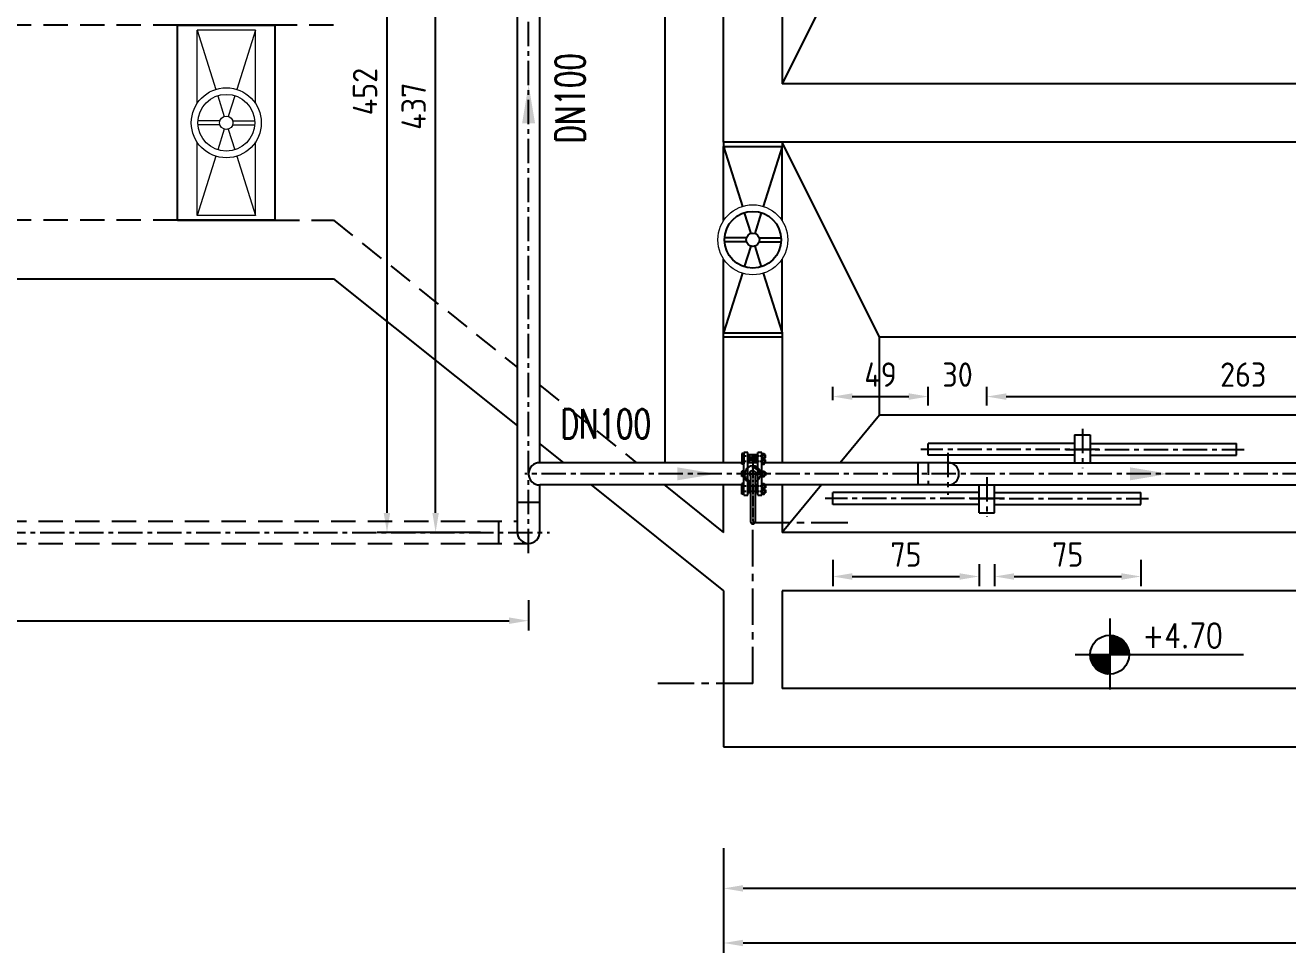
# Model space of a CAD drawing. Header units: inches. Extents: x 113285 to 117969, y -9404 to -6149.
# Drawn here: x 115070 to 115717, y -7462 to -6986 of the extents above; entities that cross this region are included whole.
import ezdxf
from ezdxf.enums import TextEntityAlignment as Align

# ---------------------------------------------------------------- set-up
doc = ezdxf.new("R2010")
doc.units = ezdxf.units.IN
doc.header["$MEASUREMENT"] = 0
doc.linetypes.add('CENTER', pattern=[2, 1.25, -0.25, 0.25, -0.25])
doc.linetypes.add('HIDDEN', pattern=[0.375, 0.25, -0.125])
for name, color, linetype in [('1', 1, 'Continuous'), ('2', 2, 'Continuous'), ('3', 3, 'Continuous'), ('4', 4, 'Continuous'), ('KOT', 2, 'Continuous'), ('OLCU', 2, 'Continuous'), ('YAZI', 7, 'Continuous'), ('YAZI02', 2, 'Continuous')]:
    doc.layers.add(name, color=color, linetype=linetype)
doc.styles.add('A5', font='romanstw.shx', dxfattribs={"width": 0.5})
doc.styles.add('PASSDIN', font='isocp.shx')
doc.styles.add('TROMANS', font='romanstw.shx')
doc.dimstyles.get("Standard").update_dxf_attribs({"dimscale": 5, "dimtxt": 2.5, "dimasz": 2, "dimexe": 1, "dimexo": 1, "dimgap": 1, "dimtad": 1, "dimdec": 8, "dimzin": 12, "dimdsep": 46, "dimtxsty": 'PASSDIN', "dimcen": 2, "dimadec": 1, "dimazin": 3, "dimtfac": 1, "dimtdec": 8, "dimtix": 1, "dimtofl": 0, "dimtmove": 0, "dimatfit": 3, "dimfxl": 0, "dimtolj": 1, "dimtzin": 0, "dimarcsym": 0})

# ---------------------------------------------------------------- blocks, each defined once
blk = doc.blocks.new('*D81')
at = {"layer": 'Defpoints', "color": 0}
for p in [(115427.7, -7403.41), (116332.7, -7403.41), (115427.7, -7428.97)]:
    blk.add_point(p, dxfattribs=at)
at = {"layer": 'OLCU', "color": 0, "lineweight": -2}
for p, q in [((115427.7, -7408.41), (115427.7, -7433.97)), ((116332.7, -7408.41), (116332.7, -7433.97)), ((116322.7, -7428.97), (115437.7, -7428.97))]:
    blk.add_line(p, q, dxfattribs=at)
at = {"layer": 'OLCU', "color": 0}
for points in [[(115437.7, -7427.31), (115437.7, -7430.64), (115427.7, -7428.97)], [(116322.7, -7427.31), (116322.7, -7430.64), (116332.7, -7428.97)]]:
    blk.add_solid(points, dxfattribs=at)
at = {"layer": 'OLCU', "color": 0, "insert": (115880.2, -7417.72), "char_height": 12.5, "attachment_point": 5, "style": 'PASSDIN'}
blk.add_mtext('\\A1;905', dxfattribs=at)
blk = doc.blocks.new('*D78')
at = {"layer": 'Defpoints', "color": 0}
for p in [(115427.7, -7403.41), (116487.7, -7403.41), (116487.7, -7456.97)]:
    blk.add_point(p, dxfattribs=at)
at = {"layer": 'OLCU', "color": 0, "lineweight": -2}
for p, q in [((115427.7, -7408.41), (115427.7, -7461.97)), ((116487.7, -7408.41), (116487.7, -7461.97)), ((115437.7, -7456.97), (116477.7, -7456.97))]:
    blk.add_line(p, q, dxfattribs=at)
at = {"layer": 'OLCU', "color": 0}
for points in [[(115437.7, -7455.3), (115437.7, -7458.63), (115427.7, -7456.97)], [(116477.7, -7455.3), (116477.7, -7458.63), (116487.7, -7456.97)]]:
    blk.add_solid(points, dxfattribs=at)
at = {"layer": 'OLCU', "color": 0, "insert": (115957.7, -7445.72), "char_height": 12.5, "attachment_point": 5, "style": 'PASSDIN'}
blk.add_mtext('\\A1;1060', dxfattribs=at)
blk = doc.blocks.new('*D112')
at = {"layer": 'Defpoints', "color": 0}
for p in [(115532.7, -7176.79), (115483.7, -7183.56), (115532.7, -7186.41)]:
    blk.add_point(p, dxfattribs=at)
at = {"layer": 'OLCU', "color": 0, "lineweight": -2}
for p, q in [((115483.7, -7178.56), (115483.7, -7171.79)), ((115532.7, -7181.41), (115532.7, -7171.79)), ((115493.7, -7176.79), (115522.7, -7176.79))]:
    blk.add_line(p, q, dxfattribs=at)
at = {"layer": 'OLCU', "color": 0}
for points in [[(115493.7, -7175.13), (115493.7, -7178.46), (115483.7, -7176.79)], [(115522.7, -7175.13), (115522.7, -7178.46), (115532.7, -7176.79)]]:
    blk.add_solid(points, dxfattribs=at)
at = {"layer": 'OLCU', "color": 0, "insert": (115508.2, -7165.54), "char_height": 12.5, "attachment_point": 5, "style": 'PASSDIN'}
blk.add_mtext('\\A1;49', dxfattribs=at)
blk = doc.blocks.new('*D113')
at = {"layer": 'Defpoints', "color": 0}
for p in [(115483.7, -7255.55), (115558.7, -7257.73), (115558.7, -7269.05)]:
    blk.add_point(p, dxfattribs=at)
at = {"layer": 'OLCU', "color": 0, "lineweight": -2}
for p, q in [((115483.7, -7260.55), (115483.7, -7274.05)), ((115558.7, -7262.73), (115558.7, -7274.05)), ((115493.7, -7269.05), (115548.7, -7269.05))]:
    blk.add_line(p, q, dxfattribs=at)
at = {"layer": 'OLCU', "color": 0}
for points in [[(115493.7, -7267.38), (115493.7, -7270.72), (115483.7, -7269.05)], [(115548.7, -7267.38), (115548.7, -7270.72), (115558.7, -7269.05)]]:
    blk.add_solid(points, dxfattribs=at)
at = {"layer": 'OLCU', "color": 0, "insert": (115521.2, -7257.8), "char_height": 12.5, "attachment_point": 5, "style": 'PASSDIN'}
blk.add_mtext('\\A1;75', dxfattribs=at)
blk = doc.blocks.new('*D114')
at = {"layer": 'Defpoints', "color": 0}
for p in [(115641.7, -7255.55), (115566.7, -7257.73), (115641.7, -7269.05)]:
    blk.add_point(p, dxfattribs=at)
at = {"layer": 'OLCU', "color": 0, "lineweight": -2}
for p, q in [((115566.7, -7262.73), (115566.7, -7274.05)), ((115641.7, -7260.55), (115641.7, -7274.05)), ((115576.7, -7269.05), (115631.7, -7269.05))]:
    blk.add_line(p, q, dxfattribs=at)
at = {"layer": 'OLCU', "color": 0}
for points in [[(115576.7, -7267.38), (115576.7, -7270.72), (115566.7, -7269.05)], [(115631.7, -7267.38), (115631.7, -7270.72), (115641.7, -7269.05)]]:
    blk.add_solid(points, dxfattribs=at)
at = {"layer": 'OLCU', "color": 0, "insert": (115604.2, -7257.8), "char_height": 12.5, "attachment_point": 5, "style": 'PASSDIN'}
blk.add_mtext('\\A1;75', dxfattribs=at)
blk = doc.blocks.new('*D121')
at = {"layer": 'Defpoints', "color": 0}
for p in [(115825.7, -7176.79), (115562.7, -7186.41), (115825.7, -7186.41)]:
    blk.add_point(p, dxfattribs=at)
at = {"layer": 'OLCU', "color": 0, "lineweight": -2}
for p, q in [((115562.7, -7181.41), (115562.7, -7171.79)), ((115825.7, -7181.41), (115825.7, -7171.79)), ((115572.7, -7176.79), (115815.7, -7176.79))]:
    blk.add_line(p, q, dxfattribs=at)
at = {"layer": 'OLCU', "color": 0}
for points in [[(115572.7, -7175.13), (115572.7, -7178.46), (115562.7, -7176.79)], [(115815.7, -7175.13), (115815.7, -7178.46), (115825.7, -7176.79)]]:
    blk.add_solid(points, dxfattribs=at)
at = {"layer": 'OLCU', "color": 0, "insert": (115694.2, -7165.54), "char_height": 12.5, "attachment_point": 5, "style": 'PASSDIN'}
blk.add_mtext('\\A1;263', dxfattribs=at)
blk = doc.blocks.new('*D126')
at = {"layer": 'Defpoints', "color": 0}
for p in [(115532.7, -7176.79), (115532.7, -7186.41), (115562.7, -7186.41)]:
    blk.add_point(p, dxfattribs=at)
at = {"layer": 'OLCU', "color": 0, "lineweight": -2}
for p, q in [((115532.7, -7181.41), (115532.7, -7171.79)), ((115562.7, -7181.41), (115562.7, -7171.79))]:
    blk.add_line(p, q, dxfattribs=at)
at = {"layer": 'OLCU', "color": 0, "insert": (115547.7, -7165.54), "char_height": 12.5, "attachment_point": 5, "style": 'PASSDIN'}
blk.add_mtext('\\A1;30', dxfattribs=at)
blk = doc.blocks.new('*D129')
at = {"layer": 'Defpoints', "color": 0}
for p in [(114477.7, -7266.3), (115327.7, -7276.24), (115327.7, -7291.71)]:
    blk.add_point(p, dxfattribs=at)
at = {"layer": 'OLCU', "color": 0, "lineweight": -2}
for p, q in [((114477.7, -7271.3), (114477.7, -7296.71)), ((115327.7, -7281.24), (115327.7, -7296.71)), ((114487.7, -7291.71), (115317.7, -7291.71))]:
    blk.add_line(p, q, dxfattribs=at)
at = {"layer": 'OLCU', "color": 0}
for points in [[(114487.7, -7290.04), (114487.7, -7293.38), (114477.7, -7291.71)], [(115317.7, -7290.04), (115317.7, -7293.38), (115327.7, -7291.71)]]:
    blk.add_solid(points, dxfattribs=at)
at = {"layer": 'OLCU', "color": 0, "insert": (114902.7, -7280.46), "char_height": 12.5, "attachment_point": 5, "style": 'PASSDIN'}
blk.add_mtext('\\A1;850', dxfattribs=at)
blk = doc.blocks.new('*D131')
at = {"layer": 'Defpoints', "color": 0}
for p in [(115280.04, -6809.41), (115321.98, -6809.41), (115308.07, -7246.41)]:
    blk.add_point(p, dxfattribs=at)
at = {"layer": 'OLCU', "color": 0, "lineweight": -2}
for p, q in [((115316.98, -6809.41), (115275.04, -6809.41)), ((115280.04, -7236.41), (115280.04, -6819.41)), ((115303.07, -7246.41), (115275.04, -7246.41))]:
    blk.add_line(p, q, dxfattribs=at)
at = {"layer": 'OLCU', "color": 0}
for points in [[(115278.37, -6819.41), (115281.71, -6819.41), (115280.04, -6809.41)], [(115278.37, -7236.41), (115281.71, -7236.41), (115280.04, -7246.41)]]:
    blk.add_solid(points, dxfattribs=at)
at = {"layer": 'OLCU', "color": 0, "insert": (115268.79, -7027.91), "char_height": 12.5, "attachment_point": 5, "rotation": 90, "style": 'PASSDIN'}
blk.add_mtext('\\A1;437', dxfattribs=at)
blk = doc.blocks.new('*D132')
at = {"layer": 'Defpoints', "color": 0}
for p in [(115321.98, -6794.41), (115255.09, -7246.41), (115291.75, -7246.41)]:
    blk.add_point(p, dxfattribs=at)
at = {"layer": 'OLCU', "color": 0, "lineweight": -2}
for p, q in [((115316.98, -6794.41), (115250.09, -6794.41)), ((115255.09, -6804.41), (115255.09, -7236.41)), ((115286.75, -7246.41), (115250.09, -7246.41))]:
    blk.add_line(p, q, dxfattribs=at)
at = {"layer": 'OLCU', "color": 0}
for points in [[(115253.42, -6804.41), (115256.75, -6804.41), (115255.09, -6794.41)], [(115253.42, -7236.41), (115256.75, -7236.41), (115255.09, -7246.41)]]:
    blk.add_solid(points, dxfattribs=at)
at = {"layer": 'OLCU', "color": 0, "insert": (115243.83, -7020.41), "char_height": 12.5, "attachment_point": 5, "rotation": 90, "style": 'PASSDIN'}
blk.add_mtext('\\A1;452', dxfattribs=at)
blk = doc.blocks.new('KOT')
at = {"layer": '2', "linetype": 'Continuous'}
h = blk.add_hatch(dxfattribs=at)
h.set_pattern_fill('ANSI37', color=256, style=0)
h.set_pattern_definition([(45, (-80.45809, -549.2205), (-0.088388348, 0.088388348), []), (135, (-80.45809, -549.2205), (-0.088388348, -0.088388348), [])])
h.paths.add_polyline_path([(1.96, 0, 0.414214), (-0.04, 2), (-0.04, 0)])
h.paths.add_polyline_path([(-0.04, 0), (-2.04, 0, 0.414214), (-0.04, -2)])
for p, q in [((-0.04, 3.71), (-0.04, -3.57)), ((-3.58, 0), (13.68, 0))]:
    blk.add_line(p, q, dxfattribs=at)
at = {"layer": '3', "linetype": 'Continuous'}
blk.add_circle((-0.04, 0), 2, dxfattribs=at)
at = {"layer": 'YAZI02', "linetype": 'Continuous', "style": 'TROMANS', "width": 0.8}
blk.add_attdef('+0.75', (3.32, 0.71), '', height=2.5, dxfattribs=at)

msp = doc.modelspace()

# ---------------------------------------------------------------- linework, layer by layer
at = {"layer": '1', "color": 0, "linetype": 'CENTER', "ltscale": 10}
for p, q in [((115327.69903403, -7257.12174207), (115327.69903403, -6769.91174207)), ((115611.69903403, -7193.29764579), (115611.69903403, -7213.42462782)), ((115620.20782794, -7203.90674207), (115528.81604511, -7203.90674207)), ((115542.69903403, -7205.69174207), (115542.69903403, -7227.12174207)), ((115603.19024013, -7203.90674207), (115694.58202296, -7203.90674207)), ((115603.92080852, -7203.90674207), (115620.33373374, -7203.90674207)), ((116386.85865893, -7216.40674207), (115325.69903403, -7216.40674207)), ((115562.69903403, -7218.14797623), (115562.69903403, -7238.27495825)), ((115571.20782794, -7229.05641164), (115479.81604511, -7229.05641164)), ((115554.19024013, -7229.05641164), (115645.58202296, -7229.05641164)), ((115555.31271122, -7228.90674207), (115571.72563644, -7228.90674207)), ((114397.25415197, -7246.40674207), (115338.41403403, -7246.40674207))]:
    msp.add_line(p, q, dxfattribs=at)
at = {"layer": '1', "color": 0, "linetype": 'Continuous', "lineweight": 9}
for p, q in [((115157.69903403, -7026.54847004), (115157.69903403, -6988.90674207)), ((115157.69903403, -6988.90674207), (115167.29386835, -7019.29038407)), ((115187.69903403, -6988.90674207), (115157.69903403, -6988.90674207)), ((115187.69903403, -6988.90674207), (115178.10419972, -7019.29038407)), ((115187.69903403, -7026.54847004), (115187.69903403, -6988.90674207)), ((115168.31877483, -7022.53592128), (115171.6715888, -7033.15316551)), ((115177.07929323, -7022.53592128), (115173.72647926, -7033.15316551)), ((115169.43535018, -7035.41186929), (115158.25416063, -7035.41186929)), ((115169.43849368, -7037.41186929), (115158.25416063, -7037.41186929)), ((115175.95957439, -7037.41186929), (115187.14390744, -7037.41186929)), ((115175.96271789, -7035.41186929), (115187.14390744, -7035.41186929)), ((115171.6715888, -7039.66031864), (115168.31877483, -7050.27756287)), ((115173.72647926, -7039.66031864), (115177.07929323, -7050.27756287)), ((115157.69903403, -7083.90674207), (115157.69903403, -7046.26501411)), ((115187.69903403, -7083.90674207), (115187.69903403, -7046.26501411)), ((115167.29386835, -7053.52310008), (115157.69903403, -7083.90674207)), ((115178.10419972, -7053.52310008), (115187.69903403, -7083.90674207)), ((115187.69903403, -7083.90674207), (115157.69903403, -7083.90674207))]:
    msp.add_line(p, q, dxfattribs=at)
at = {"layer": '1', "color": 0, "linetype": 'Continuous', "ltscale": 0.5}
for p, q in [((115427.69903403, -7086.54847004), (115427.69903403, -7048.63834196)), ((115427.69903403, -7048.63834196), (115437.32150587, -7079.28168095)), ((115427.69903403, -7048.63834196), (115457.69903403, -7048.63834196)), ((115457.69903403, -7048.63834196), (115448.07656219, -7079.28168095)), ((115457.69903403, -7086.54847004), (115457.69903403, -7048.63834196)), ((115438.34117184, -7082.52886841), (115441.6768423, -7093.15151117)), ((115447.05689623, -7082.52886841), (115443.72122576, -7093.15151117)), ((115439.43535018, -7095.41186929), (115428.25416063, -7095.41186929)), ((115445.96271789, -7095.41186929), (115457.14390744, -7095.41186929)), ((115439.43849368, -7097.41186929), (115428.25416063, -7097.41186929)), ((115441.6768423, -7099.66197298), (115438.34117184, -7110.28461574)), ((115443.72122576, -7099.66197298), (115447.05689623, -7110.28461574)), ((115445.95957439, -7097.41186929), (115457.14390744, -7097.41186929)), ((115427.69903403, -7144.17514219), (115427.69903403, -7106.26501411)), ((115457.69903403, -7144.17514219), (115457.69903403, -7106.26501411)), ((115437.32150587, -7113.53180319), (115427.69903403, -7144.17514219)), ((115448.07656219, -7113.53180319), (115457.69903403, -7144.17514219)), ((115427.69903403, -7144.17514219), (115457.69903403, -7144.17514219))]:
    msp.add_line(p, q, dxfattribs=at)
at = {"layer": '1', "color": 0, "linetype": 'CENTER'}
for p, q in [((115449.36186803, -7207.40674207), (115436.68986803, -7207.40674207)), ((115449.36186803, -7210.04278104), (115436.68986803, -7210.04278104)), ((115442.69903403, -7207.62478166), (115442.69903403, -7242.59124607)), ((115449.36186803, -7216.40674207), (115436.68986803, -7216.40674207)), ((115449.36186803, -7222.77070311), (115436.68986803, -7222.77070311)), ((115449.36186803, -7225.40674207), (115436.68986803, -7225.40674207))]:
    msp.add_line(p, q, dxfattribs=at)
at = {"layer": '1', "color": 0}
for p, q in [((115445.33903403, -7206.73674207), (115440.05903403, -7206.73674207)), ((115445.33903403, -7208.07674207), (115440.05903403, -7208.07674207)), ((115445.33903403, -7209.37278104), (115440.05903403, -7209.37278104)), ((115445.33903403, -7210.71278104), (115440.05903403, -7210.71278104)), ((115444.01903403, -7208.39874207), (115441.37903403, -7208.39874207)), ((115449.26870614, -7206.73674207), (115448.63903403, -7206.73674207)), ((115449.26870614, -7208.07674207), (115448.63903403, -7208.07674207)), ((115449.26870614, -7209.37278104), (115448.63903403, -7209.37278104)), ((115449.26870614, -7210.71278104), (115448.63903403, -7210.71278104)), ((115449.26870614, -7215.73674207), (115448.63903403, -7215.73674207)), ((115449.26870614, -7217.07674207), (115448.63903403, -7217.07674207)), ((115441.55503403, -7222.10070311), (115440.05903403, -7222.10070311)), ((115441.55503403, -7223.44070311), (115440.05903403, -7223.44070311)), ((115441.55503403, -7224.73674207), (115440.05903403, -7224.73674207)), ((115441.55503403, -7224.41474207), (115441.37903403, -7224.41474207)), ((115445.33903403, -7222.10070311), (115443.84303403, -7222.10070311)), ((115445.33903403, -7223.44070311), (115443.84303403, -7223.44070311)), ((115444.01903403, -7224.41474207), (115443.84303403, -7224.41474207)), ((115445.33903403, -7224.73674207), (115443.84303403, -7224.73674207)), ((115449.26870614, -7222.10070311), (115448.63903403, -7222.10070311)), ((115449.26870614, -7223.44070311), (115448.63903403, -7223.44070311)), ((115449.26870614, -7224.73674207), (115448.63903403, -7224.73674207)), ((115441.55503403, -7226.07674207), (115440.05903403, -7226.07674207)), ((115445.33903403, -7226.07674207), (115443.84303403, -7226.07674207)), ((115449.26870614, -7226.07674207), (115448.63903403, -7226.07674207))]:
    msp.add_line(p, q, dxfattribs=at)
at = {"layer": '1', "color": 0, "linetype": 'HIDDEN', "ltscale": 25}
msp.add_line((115532.69903403, -7210.69174207), (115532.69903403, -7222.12174207), dxfattribs=at)
at = {"layer": '1', "color": 0, "linetype": 'Continuous', "lineweight": 9}
for centre, radius in [((115172.69903403, -7036.40674207), 17.94952722), ((115172.69903403, -7036.40674207), 14.54600771), ((115172.69903403, -7036.40674207), 3.4119502), ((115442.69903403, -7096.40674207), 17.94952722)]:
    msp.add_circle(centre, radius, dxfattribs=at)
at = {"layer": '1', "color": 0, "linetype": 'Continuous', "ltscale": 0.5}
for radius in [14.54600771, 3.4119502]:
    msp.add_circle((115442.69903403, -7096.40674207), radius, dxfattribs=at)
at = {"layer": '1', "color": 0}
for points in [[(115324.3657007, -7036.76126244), (115327.69903403, -7016.76126244), (115331.03236737, -7036.76126244)], [(115403.94761158, -7213.07340874), (115423.94761158, -7216.40674207), (115403.94761158, -7219.74007541)], [(115636.07250138, -7213.07340874), (115656.07250138, -7216.40674207), (115636.07250138, -7219.74007541)]]:
    msp.add_solid(points, dxfattribs=at)
at = {"layer": '2', "color": 0, "ltscale": 50}
for p, q in [((115321.98403403, -7246.40674207), (115321.98403403, -6774.91174207)), ((115333.41403403, -7210.69174207), (115333.41403403, -6852.12174207)), ((115437.00903403, -7210.69174207), (115333.41403403, -7210.69174207)), ((115542.69903403, -7210.69174207), (115449.26870614, -7210.69174207)), ((115527.39903403, -7210.69174207), (115527.39903403, -7222.12174207)), ((115333.41403403, -7246.40674207), (115333.41403403, -7222.12174207)), ((115437.00903403, -7222.12174207), (115333.41403403, -7222.12174207)), ((115542.69903403, -7222.12174207), (115449.26870614, -7222.12174207)), ((115333.41403403, -7231.10674207), (115321.98403403, -7231.10674207))]:
    msp.add_line(p, q, dxfattribs=at)
at = {"layer": '2', "color": 0, "linetype": 'Continuous'}
for p, q in [((115507.69903403, -6916.40674207), (115457.69903403, -7016.40674207)), ((115427.69903403, -7046.40674207), (115427.69903403, -7048.63834196)), ((115507.69903403, -7146.40674207), (115457.69903403, -7046.40674207)), ((115457.69903403, -7046.40674207), (115457.69903403, -7048.63834196)), ((115427.69903403, -7146.40674207), (115427.69903403, -7144.17514219)), ((115457.69903403, -7144.17514219), (115457.69903403, -7146.40674207)), ((115507.69903403, -7186.40674207), (115507.69903403, -7146.40674207)), ((116322.69903403, -7146.40674207), (115507.69903403, -7146.40674207)), ((115507.69903403, -7186.40674207), (115487.46153403, -7210.69174207)), ((116322.69903403, -7186.40674207), (115507.69903403, -7186.40674207)), ((115477.93653403, -7222.12174207), (115457.69903403, -7246.40674207))]:
    msp.add_line(p, q, dxfattribs=at)
at = {"layer": '2', "color": 0, "linetype": 'HIDDEN', "ltscale": 50}
for p, q in [((115147.69903403, -6986.40674207), (115007.69903404, -6986.40674207)), ((115227.69903403, -6986.40674207), (115197.69903403, -6986.40674207)), ((115147.69903403, -7086.40674207), (115007.69903404, -7086.40674207)), ((115197.69903403, -7086.40674207), (115227.69903403, -7086.40674207)), ((115227.69903403, -7086.40674207), (115321.98403403, -7161.83474207)), ((115333.41403403, -7170.97874207), (115383.05528403, -7210.69174207)), ((115397.34278403, -7222.12174207), (115397.69903403, -7222.40674207)), ((114457.69903403, -7240.69174207), (115321.98403403, -7240.69174207)), ((115312.39903403, -7252.12174207), (115312.39903403, -7240.69174207)), ((114457.69903403, -7252.12174207), (115327.69903403, -7252.12174207))]:
    msp.add_line(p, q, dxfattribs=at)
at = {"layer": '2', "color": 0}
for p, q in [((115607.69903403, -7196.40674207), (115607.69903403, -7210.69174207)), ((115607.69903403, -7196.40674207), (115615.69903403, -7196.40674207)), ((115615.69903403, -7196.40674207), (115615.69903403, -7210.69174207)), ((115440.05903403, -7205.40674207), (115438.05903403, -7205.40674207)), ((115438.05903403, -7227.40674207), (115438.05903403, -7205.40674207)), ((115440.05903403, -7227.40674207), (115440.05903403, -7205.40674207)), ((115445.33903403, -7227.40674207), (115445.33903403, -7205.40674207)), ((115447.33903403, -7205.40674207), (115445.33903403, -7205.40674207)), ((115447.33903403, -7227.40674207), (115447.33903403, -7205.40674207)), ((115607.69903403, -7200.90674207), (115532.69903403, -7200.90674207)), ((115532.69903403, -7206.90674207), (115532.69903403, -7200.90674207)), ((115615.69903403, -7200.90674207), (115690.69903403, -7200.90674207)), ((115690.69903403, -7206.90674207), (115690.69903403, -7200.90674207)), ((115437.08815479, -7206.02110143), (115437.00903403, -7206.1581426)), ((115437.00903403, -7206.1581426), (115437.00903403, -7208.65534155)), ((115437.0491137, -7208.72476156), (115437.00903403, -7208.65534155)), ((115437.08815479, -7208.6571404), (115437.00903403, -7208.79418157)), ((115437.00903403, -7208.79418157), (115437.00903403, -7211.29138051)), ((115437.08815479, -7211.42842169), (115437.00903403, -7211.29138051)), ((115438.05903403, -7206.02110143), (115437.08815479, -7206.02110143)), ((115438.05903403, -7208.6571404), (115437.08815479, -7208.6571404)), ((115438.05903403, -7211.42842169), (115437.08815479, -7211.42842169)), ((115438.05903403, -7206.71488272), (115437.12762186, -7206.71488272)), ((115438.05903403, -7208.09860143), (115437.12762186, -7208.09860143)), ((115438.05903403, -7209.35092169), (115437.12762186, -7209.35092169)), ((115438.05903403, -7210.7346404), (115437.12762186, -7210.7346404)), ((115438.05903403, -7206.02110143), (115438.05903403, -7208.79238272)), ((115438.05903403, -7208.48743477), (115438.05903403, -7211.25871606)), ((115445.33903403, -7206.60674207), (115440.05903403, -7206.60674207)), ((115445.33903403, -7208.20674207), (115440.05903403, -7208.20674207)), ((115445.33903403, -7209.24278104), (115440.05903403, -7209.24278104)), ((115445.33903403, -7210.84278104), (115440.05903403, -7210.84278104)), ((115440.27903403, -7208.39874207), (115441.37903403, -7208.39874207)), ((115440.32303403, -7208.39874207), (115445.07503403, -7208.39874207)), ((115441.37903403, -7208.39874207), (115441.37903403, -7208.20674207)), ((115444.01903403, -7208.39874207), (115444.01903403, -7208.20674207)), ((115445.11903403, -7208.39874207), (115444.01903403, -7208.39874207)), ((115447.41815479, -7206.02110143), (115447.33903403, -7206.1581426)), ((115447.33903403, -7208.65534155), (115447.33903403, -7206.1581426)), ((115447.33903403, -7211.12167489), (115447.33903403, -7208.62447595)), ((115447.3791137, -7208.72476156), (115447.33903403, -7208.65534155)), ((115447.41815479, -7208.6571404), (115447.33903403, -7208.79418157)), ((115447.41815479, -7211.42842169), (115447.33903403, -7211.29138051)), ((115447.41815479, -7206.02110143), (115448.55991327, -7206.02110143)), ((115447.41815479, -7208.6571404), (115448.55991327, -7208.6571404)), ((115447.41815479, -7211.42842169), (115448.55991327, -7211.42842169)), ((115447.45762186, -7206.71488272), (115448.5204462, -7206.71488272)), ((115447.45762186, -7208.09860143), (115448.5204462, -7208.09860143)), ((115447.45762186, -7209.35092169), (115448.5204462, -7209.35092169)), ((115447.45762186, -7210.7346404), (115448.5204462, -7210.7346404)), ((115448.55991327, -7206.02110143), (115448.63903403, -7206.1581426)), ((115448.55991327, -7208.6571404), (115448.63903403, -7208.79418157)), ((115448.55991327, -7211.42842169), (115448.63903403, -7211.29138051)), ((115448.59895437, -7208.72476156), (115448.63903403, -7208.65534155)), ((115448.63903403, -7208.65534155), (115448.63903403, -7206.1581426)), ((115449.13870614, -7206.60674207), (115448.63903403, -7206.60674207)), ((115449.13870614, -7208.20674207), (115448.63903403, -7208.20674207)), ((115448.63903403, -7211.29138051), (115448.63903403, -7208.79418157)), ((115449.13870614, -7209.24278104), (115448.63903403, -7209.24278104)), ((115449.13870614, -7210.84278104), (115448.63903403, -7210.84278104)), ((115449.26870614, -7206.73674207), (115449.13870614, -7206.60674207)), ((115449.13870614, -7208.20674207), (115449.13870614, -7206.60674207)), ((115449.13870614, -7208.20674207), (115449.26870614, -7208.07674207)), ((115449.26870614, -7209.37278104), (115449.13870614, -7209.24278104)), ((115449.13870614, -7210.84278104), (115449.13870614, -7209.24278104)), ((115449.13870614, -7210.84278104), (115449.26870614, -7210.71278104)), ((115449.26870614, -7208.07674207), (115449.26870614, -7206.73674207)), ((115449.26870614, -7210.71278104), (115449.26870614, -7209.37278104)), ((115607.69903403, -7206.90674207), (115532.69903403, -7206.90674207)), ((115542.69903403, -7210.69174207), (116322.69903403, -7210.69174207)), ((115615.69903403, -7206.90674207), (115690.69903403, -7206.90674207)), ((115437.08815479, -7215.02110143), (115437.00903403, -7215.1581426)), ((115437.00903403, -7217.65534155), (115437.00903403, -7215.1581426)), ((115437.08815479, -7217.79238272), (115437.00903403, -7217.65534155)), ((115438.05903403, -7215.02110143), (115437.08815479, -7215.02110143)), ((115438.05903403, -7217.79238272), (115437.08815479, -7217.79238272)), ((115438.05903403, -7215.71488272), (115437.12762186, -7215.71488272)), ((115438.05903403, -7217.09860143), (115437.12762186, -7217.09860143)), ((115437.93118372, -7216.72612368), (115438.53357101, -7216.78820229)), ((115438.03118404, -7217.42927703), (115438.59237984, -7217.20171717)), ((115438.12179277, -7217.77906262), (115438.72289075, -7217.70554101)), ((115438.37575222, -7218.44233428), (115438.87224083, -7218.09560201)), ((115438.54192381, -7218.76318768), (115439.11159092, -7218.55775253)), ((115438.6897757, -7216.93849426), (115438.70049044, -7217.01383509)), ((115438.90862217, -7217.81730603), (115438.93583318, -7217.88837365)), ((115439.31753571, -7218.62538624), (115439.35987852, -7218.68861702)), ((115441.55503403, -7217.50233324), (115441.55503403, -7240.97249445)), ((115442.17103403, -7215.87874207), (115443.22703403, -7215.87874207)), ((115442.17103403, -7216.93474207), (115442.17103403, -7215.87874207)), ((115443.22703403, -7216.93474207), (115442.17103403, -7216.93474207)), ((115442.51117511, -7214.83392135), (115442.59699183, -7214.4692033)), ((115442.88689296, -7214.83392135), (115442.80107623, -7214.4692033)), ((115443.22703403, -7215.87874207), (115443.22703403, -7216.93474207)), ((115443.84303403, -7217.50233324), (115443.84303403, -7240.97249445)), ((115445.69993768, -7216.40674207), (115446.2012063, -7216.40674207)), ((115447.41815479, -7215.02110143), (115447.33903403, -7215.1581426)), ((115447.41815479, -7217.79238272), (115447.33903403, -7217.65534155)), ((115447.41815479, -7215.02110143), (115448.55991327, -7215.02110143)), ((115447.41815479, -7217.79238272), (115448.55991327, -7217.79238272)), ((115447.45762186, -7215.71488272), (115448.5204462, -7215.71488272)), ((115447.45762186, -7217.09860143), (115448.5204462, -7217.09860143)), ((115448.55991327, -7215.02110143), (115448.63903403, -7215.1581426)), ((115448.55991327, -7217.79238272), (115448.63903403, -7217.65534155)), ((115448.63903403, -7215.1581426), (115448.63903403, -7217.65534155)), ((115449.13870614, -7215.60674207), (115448.63903403, -7215.60674207)), ((115449.13870614, -7217.20674207), (115448.63903403, -7217.20674207)), ((115449.13870614, -7215.60674207), (115449.26870614, -7215.73674207)), ((115449.13870614, -7215.60674207), (115449.13870614, -7217.20674207)), ((115449.26870614, -7217.07674207), (115449.13870614, -7217.20674207)), ((115449.26870614, -7215.73674207), (115449.26870614, -7217.07674207)), ((115437.08815479, -7221.38506246), (115437.00903403, -7221.52210363)), ((115437.00903403, -7224.01930258), (115437.00903403, -7221.52210363)), ((115437.08815479, -7224.15634375), (115437.00903403, -7224.01930258)), ((115437.0491137, -7224.08872259), (115437.00903403, -7224.1581426)), ((115437.00903403, -7226.65534155), (115437.00903403, -7224.1581426)), ((115438.05903403, -7221.38506246), (115437.08815479, -7221.38506246)), ((115438.05903403, -7224.15634375), (115437.08815479, -7224.15634375)), ((115438.05903403, -7222.07884375), (115437.12762186, -7222.07884375)), ((115438.05903403, -7223.46256246), (115437.12762186, -7223.46256246)), ((115438.05903403, -7224.71488272), (115437.12762186, -7224.71488272)), ((115438.05903403, -7224.32604938), (115438.05903403, -7221.55476809)), ((115438.05903403, -7226.79238272), (115438.05903403, -7224.02110143)), ((115438.9371078, -7219.35331844), (115439.34399322, -7218.90480036)), ((115439.17050972, -7219.62915072), (115439.68018046, -7219.3021034)), ((115439.68710207, -7220.11654896), (115439.98398136, -7219.58873564)), ((115439.89601171, -7219.32221436), (115439.95136307, -7219.37443766)), ((115439.97603058, -7220.33352873), (115440.40014793, -7219.90126876)), ((115440.05903403, -7220.24893169), (115440.05903403, -7220.27874207)), ((115441.55503403, -7221.97070311), (115440.05903403, -7221.97070311)), ((115441.55503403, -7223.57070311), (115440.05903403, -7223.57070311)), ((115441.55503403, -7224.60674207), (115440.05903403, -7224.60674207)), ((115440.27903403, -7224.41474207), (115441.37903403, -7224.41474207)), ((115440.32303403, -7224.41474207), (115441.55503403, -7224.41474207)), ((115440.58812718, -7220.69375427), (115440.76011358, -7220.11311248)), ((115440.61504295, -7219.87284853), (115440.68062731, -7219.91144564)), ((115440.91809419, -7220.84100126), (115441.23343042, -7220.32839132)), ((115441.37903403, -7224.60674207), (115441.37903403, -7224.41474207)), ((115445.33903403, -7221.97070311), (115443.84303403, -7221.97070311)), ((115445.33903403, -7223.57070311), (115443.84303403, -7223.57070311)), ((115443.84303403, -7224.41474207), (115445.07503403, -7224.41474207)), ((115445.33903403, -7224.60674207), (115443.84303403, -7224.60674207)), ((115444.01903403, -7224.60674207), (115444.01903403, -7224.41474207)), ((115445.11903403, -7224.41474207), (115444.01903403, -7224.41474207)), ((115447.41815479, -7221.38506246), (115447.33903403, -7221.52210363)), ((115447.33903403, -7221.69180926), (115447.33903403, -7224.1890082)), ((115447.41815479, -7224.15634375), (115447.33903403, -7224.01930258)), ((115447.3791137, -7224.08872259), (115447.33903403, -7224.1581426)), ((115447.33903403, -7224.1581426), (115447.33903403, -7226.65534155)), ((115447.41815479, -7221.38506246), (115448.55991327, -7221.38506246)), ((115447.41815479, -7224.15634375), (115448.55991327, -7224.15634375)), ((115447.45762186, -7222.07884375), (115448.5204462, -7222.07884375)), ((115447.45762186, -7223.46256246), (115448.5204462, -7223.46256246)), ((115447.45762186, -7224.71488272), (115448.5204462, -7224.71488272)), ((115448.55991327, -7221.38506246), (115448.63903403, -7221.52210363)), ((115448.55991327, -7224.15634375), (115448.63903403, -7224.01930258)), ((115448.59895437, -7224.08872259), (115448.63903403, -7224.1581426)), ((115448.63903403, -7221.52210363), (115448.63903403, -7224.01930258)), ((115449.13870614, -7221.97070311), (115448.63903403, -7221.97070311)), ((115449.13870614, -7223.57070311), (115448.63903403, -7223.57070311)), ((115448.63903403, -7224.1581426), (115448.63903403, -7226.65534155)), ((115449.13870614, -7224.60674207), (115448.63903403, -7224.60674207)), ((115449.13870614, -7221.97070311), (115449.26870614, -7222.10070311)), ((115449.13870614, -7221.97070311), (115449.13870614, -7223.57070311)), ((115449.26870614, -7223.44070311), (115449.13870614, -7223.57070311)), ((115449.13870614, -7224.60674207), (115449.26870614, -7224.73674207)), ((115449.13870614, -7224.60674207), (115449.13870614, -7226.20674207)), ((115449.26870614, -7222.10070311), (115449.26870614, -7223.44070311)), ((115449.26870614, -7224.73674207), (115449.26870614, -7226.07674207)), ((115542.69903403, -7222.12174207), (116322.69903403, -7222.12174207)), ((115558.69903403, -7236.40674207), (115558.69903403, -7222.12174207)), ((115566.69903403, -7236.40674207), (115566.69903403, -7222.12174207)), ((115437.08815479, -7226.79238272), (115437.00903403, -7226.65534155)), ((115438.05903403, -7226.79238272), (115437.08815479, -7226.79238272)), ((115438.05903403, -7226.09860143), (115437.12762186, -7226.09860143)), ((115438.05903403, -7227.40674207), (115440.05903403, -7227.40674207)), ((115441.55503403, -7226.20674207), (115440.05903403, -7226.20674207)), ((115445.33903403, -7226.20674207), (115443.84303403, -7226.20674207)), ((115445.33903403, -7227.40674207), (115447.33903403, -7227.40674207)), ((115447.41815479, -7226.79238272), (115447.33903403, -7226.65534155)), ((115447.41815479, -7226.79238272), (115448.55991327, -7226.79238272)), ((115447.45762186, -7226.09860143), (115448.5204462, -7226.09860143)), ((115448.55991327, -7226.79238272), (115448.63903403, -7226.65534155)), ((115449.13870614, -7226.20674207), (115448.63903403, -7226.20674207)), ((115449.26870614, -7226.07674207), (115449.13870614, -7226.20674207)), ((115558.69903403, -7226.05641164), (115483.69903403, -7226.05641164)), ((115483.69903403, -7232.05641164), (115483.69903403, -7226.05641164)), ((115566.69903403, -7226.05641164), (115641.69903403, -7226.05641164)), ((115641.69903403, -7232.05641164), (115641.69903403, -7226.05641164)), ((115558.69903403, -7232.05641164), (115483.69903403, -7232.05641164)), ((115558.69903403, -7236.40674207), (115566.69903403, -7236.40674207)), ((115566.69903403, -7232.05641164), (115641.69903403, -7232.05641164))]:
    msp.add_line(p, q, dxfattribs=at)
at = {"layer": '2', "color": 0, "ltscale": 50}
for centre, start, end in [((115333.41403403, -7216.40674207), 90, 270), ((115327.69903403, -7246.40674207), 180.0000000001, 359.9999999999)]:
    msp.add_arc(centre, 5.715, start, end, dxfattribs=at)
at = {"layer": '2', "color": 0}
for centre, radius, start, end in [((115437.66906961, -7206.33606821), 0.66080716, 151.5338500425, 214.9778911449), ((115437.66906961, -7208.47741594), 0.66080716, 145.0221088551, 201.293340164), ((115437.66906961, -7208.97210718), 0.66080716, 151.5338500425, 214.9778911449), ((115437.66906961, -7211.11345491), 0.66080716, 145.0221088551, 208.4661499575), ((115439.08653403, -7207.40674207), 2.0775, 160.5475185569, 199.4524814431), ((115439.08653403, -7210.04278104), 2.0775, 160.5475185569, 199.4524814431), ((115440.27903403, -7208.61874207), 0.22, 90, 180), ((115440.32303403, -7208.66274207), 0.264, 90, 180), ((115445.07503403, -7208.66274207), 0.264, 0, 90), ((115445.11903403, -7208.61874207), 0.22, 0, 90), ((115447.99906961, -7206.33606821), 0.66080716, 151.5338500425, 214.9778911449), ((115447.99906961, -7208.47741594), 0.66080716, 145.0221088551, 201.293340164), ((115447.99906961, -7208.97210718), 0.66080716, 151.5338500425, 214.9778911449), ((115447.99906961, -7211.11345491), 0.66080716, 145.0221088551, 208.4661499575), ((115449.41653403, -7207.40674207), 2.0775, 160.5475185569, 199.4524814431), ((115449.41653403, -7210.04278104), 2.0775, 160.5475185569, 199.4524814431), ((115447.97899845, -7206.33606821), 0.66080716, 325.0221088551, 28.4661499575), ((115446.56153403, -7207.40674207), 2.0775, 340.5475185569, 19.4524814431), ((115447.97899845, -7208.47741594), 0.66080716, 338.706659836, 34.9778911449), ((115447.97899845, -7208.97210718), 0.66080716, 325.0221088551, 28.4661499575), ((115446.56153403, -7210.04278104), 2.0775, 340.5475185569, 19.4524814431), ((115447.97899845, -7211.11345491), 0.66080716, 331.5338500425, 34.9778911449), ((115542.69903403, -7216.40674207), 5.715, 270, 90), ((115437.66906961, -7215.33606821), 0.66080716, 151.5338500425, 214.9778911449), ((115437.66906961, -7217.47741594), 0.66080716, 145.0221088551, 208.4661499575), ((115439.08653403, -7216.40674207), 2.0775, 160.5475185569, 199.4524814431), ((115442.69903403, -7216.40674207), 4.928, 180, 181.7402265805), ((115437.94922572, -7216.55105088), 0.176, 181.7402265805, 264.1161927573), ((115438.09732013, -7217.59237827), 0.176, 112.0721124681, 194.448078652), ((115442.69903403, -7216.40674207), 4.928, 194.448078652, 194.5973694346), ((115438.10042506, -7217.60436453), 0.176, 194.5973694346, 276.9733356143), ((115438.47652358, -7218.58662957), 0.176, 124.929255326, 207.305221505), ((115442.69903403, -7216.40674207), 4.928, 207.305221505, 207.4545122899), ((115438.48221786, -7218.5976244), 0.176, 207.4545122899, 289.8304784716), ((115438.515529, -7216.96327509), 0.176, 8.0941526124, 84.1161927573), ((115438.52624375, -7217.03861592), 0.176, 292.0721124681, 8.0941526124), ((115442.69903403, -7216.40674207), 4.048, 286.4159617012, 180), ((115438.74425846, -7217.8802391), 0.176, 20.9512954736, 96.9733356143), ((115438.77146947, -7217.95130672), 0.176, 304.929255326, 20.9512954736), ((115439.17129687, -7218.7233158), 0.176, 33.8084383301, 109.8304784716), ((115439.21363968, -7218.78654659), 0.176, 317.7863981836, 33.8084383301), ((115442.69903403, -7216.40674207), 1.584, 316.2382573069, 223.7617426931), ((115442.90777153, -7216.46022253), 3.29386895, 0.930316078, 102.5879314827), ((115442.54055458, -7216.38546643), 3.15945473, 359.6141695278, 96.3719007108), ((115442.69903403, -7214.55609943), 0.13402817, 40.4167383321, 139.5832616679), ((115447.99906961, -7215.33606821), 0.66080716, 151.5338500425, 214.9778911449), ((115447.99906961, -7217.47741594), 0.66080716, 145.0221088551, 208.4661499575), ((115449.41653403, -7216.40674207), 2.0775, 160.5475185569, 199.4524814431), ((115447.97899845, -7215.33606821), 0.66080716, 325.0221088551, 28.4661499575), ((115446.56153403, -7216.40674207), 2.0775, 340.5475185569, 19.4524814431), ((115447.97899845, -7217.47741594), 0.66080716, 331.5338500425, 34.9778911449), ((115437.66906961, -7221.70002924), 0.66080716, 151.5338500425, 214.9778911449), ((115437.66906961, -7223.84137697), 0.66080716, 145.0221088551, 208.4661499575), ((115437.66906961, -7224.33606821), 0.66080716, 158.706659836, 214.9778911449), ((115439.08653403, -7222.77070311), 2.0775, 160.5475185569, 199.4524814431), ((115439.08653403, -7225.40674207), 2.0775, 160.5475185569, 199.4524814431), ((115439.06746134, -7219.47157221), 0.176, 137.7863981836, 220.1623643637), ((115442.69903403, -7216.40674207), 4.928, 220.1623643637, 220.3116551485), ((115439.07545943, -7219.48102428), 0.176, 220.3116551485, 302.6876213305), ((115439.84050131, -7220.20283147), 0.176, 150.6435410396, 233.0195072188), ((115439.77523075, -7219.45022983), 0.176, 46.6655811851, 122.6876213305), ((115442.69903403, -7216.40674207), 4.928, 233.0195072188, 233.1687980064), ((115439.85040216, -7220.21026681), 0.176, 233.1687980064, 315.5447641884), ((115439.83058212, -7219.50245313), 0.176, 330.6435410396, 46.6655811851), ((115440.32303403, -7224.15074207), 0.264, 180, 270), ((115440.27903403, -7224.19474207), 0.22, 180, 270), ((115440.52577635, -7220.02453068), 0.176, 59.5227240424, 135.5447641884), ((115440.75688005, -7220.74373895), 0.176, 163.5006838945, 245.8766500785), ((115440.59136071, -7220.06312779), 0.176, 343.5006838945, 59.5227240424), ((115442.69903403, -7216.40674207), 4.928, 245.8766500785, 246.0259408638), ((115440.76818718, -7220.74878473), 0.176, 246.0259408638, 328.4019070464), ((115441.38333743, -7220.42060785), 0.176, 71.851482561, 148.4019070464), ((115442.69903403, -7216.40674207), 4.048, 251.851482561, 253.5840382988), ((115445.07503403, -7224.15074207), 0.264, 270, 0), ((115445.11903403, -7224.19474207), 0.22, 270, 0), ((115447.99906961, -7221.70002924), 0.66080716, 151.5338500425, 214.9778911449), ((115447.99906961, -7223.84137697), 0.66080716, 145.0221088551, 208.4661499575), ((115447.99906961, -7224.33606821), 0.66080716, 158.706659836, 214.9778911449), ((115449.41653403, -7222.77070311), 2.0775, 160.5475185569, 199.4524814431), ((115449.41653403, -7225.40674207), 2.0775, 160.5475185569, 199.4524814431), ((115447.97899845, -7221.70002924), 0.66080716, 325.0221088551, 28.4661499575), ((115446.56153403, -7222.77070311), 2.0775, 340.5475185569, 19.4524814431), ((115447.97899845, -7223.84137697), 0.66080716, 331.5338500425, 34.9778911449), ((115447.97899845, -7224.33606821), 0.66080716, 325.0221088551, 21.2933401639), ((115446.56153403, -7225.40674207), 2.0775, 340.5475185569, 19.4524814431), ((115437.66906961, -7226.47741594), 0.66080716, 145.0221088551, 208.4661499575), ((115447.99906961, -7226.47741594), 0.66080716, 145.0221088551, 208.4661499575), ((115447.97899845, -7226.47741594), 0.66080716, 331.5338500425, 34.9778911449), ((115442.69903403, -7240.97249445), 1.144, 180, 0)]:
    msp.add_arc(centre, radius, start, end, dxfattribs=at)
at = {"layer": '4', "color": 0, "linetype": 'Continuous'}
for p, q in [((115397.69903403, -7210.69174207), (115397.69903403, -6852.12174207)), ((115427.69903403, -7046.40674207), (115427.69903403, -6966.40674207)), ((115457.69903403, -6966.40674207), (115457.69903403, -7016.40674207)), ((115147.69903403, -7086.40674207), (115147.69903403, -6986.40674207)), ((115197.69903403, -6986.40674207), (115147.69903403, -6986.40674207)), ((115147.69903403, -6986.40674207), (115197.69903403, -6986.40674207)), ((115197.69903403, -7086.40674207), (115197.69903403, -6986.40674207)), ((116487.69903403, -7016.40674207), (115457.69903403, -7016.40674207)), ((116487.69903403, -7046.40674207), (115427.69903403, -7046.40674207)), ((115197.69903403, -7086.40674207), (115147.69903403, -7086.40674207)), ((115147.69903403, -7086.40674207), (115197.69903403, -7086.40674207)), ((114637.69903403, -7116.40674207), (115227.69903403, -7116.40674207)), ((115227.69903403, -7116.40674207), (115321.98403403, -7191.83474207)), ((115457.69903403, -7146.40674207), (115427.69903403, -7146.40674207)), ((115427.69903403, -7210.69174207), (115427.69903403, -7146.40674207)), ((115457.69903403, -7146.40674207), (115457.69903403, -7210.69174207)), ((115333.41403403, -7200.97874207), (115345.55528403, -7210.69174207)), ((115359.84278403, -7222.12174207), (115427.69903403, -7276.40674207)), ((115397.69903403, -7222.40674207), (115397.69903403, -7222.12174207)), ((115397.69903403, -7222.40674207), (115427.69903403, -7246.40674207)), ((115427.69903403, -7246.40674207), (115427.69903403, -7222.12174207)), ((115457.69903403, -7222.12174207), (115457.69903403, -7246.40674207)), ((116537.69903403, -7246.40674207), (115457.69903403, -7246.40674207)), ((115427.69903403, -7276.40674207), (115427.69903403, -7356.40674207)), ((115457.69903403, -7276.40674207), (115457.69903403, -7326.40674207)), ((116332.69903403, -7276.40674207), (115457.69903403, -7276.40674207)), ((116332.69903403, -7326.40674207), (115457.69903403, -7326.40674207)), ((115427.69903403, -7356.40674207), (116487.69903403, -7356.40674207))]:
    msp.add_line(p, q, dxfattribs=at)
at = {"layer": 'YAZI', "color": 0, "linetype": 'CENTER', "ltscale": 15}
for p, q in [((115442.69903403, -7323.90674207), (115442.69903403, -7241.40674207)), ((115442.69903403, -7241.40674207), (115492.69903403, -7241.40674207)), ((115442.69903403, -7323.90674207), (115392.69903403, -7323.90674207))]:
    msp.add_line(p, q, dxfattribs=at)

# ---------------------------------------------------------------- block references
at = {"layer": 'KOT', "color": 0, "linetype": 'Continuous', "xscale": 5, "yscale": 5, "zscale": 5}
msp.add_blockref('KOT', (115625.90530313, -7309.12763229), dxfattribs=at).add_auto_attribs({'+0.75': '+4.70'})

# ---------------------------------------------------------------- texts
at = {"layer": 'YAZI02', "color": 0, "style": 'A5', "width": 0.7}
msp.add_text('DN100', height=15.0000003, rotation=90, dxfattribs=at).set_placement((115356.53591708, -7000.67309859), align=Align.RIGHT)
msp.add_text('DN100', height=15.0000003, dxfattribs=at).set_placement((115390.47487093, -7198.30908509), align=Align.RIGHT)

# ---------------------------------------------------------------- dimensions: what is measured, and where the dimension line sits
at = {"layer": 'OLCU', "color": 0}
for base, p1, p2, picture, middle in [((115255.0857736103, -7246.4067420743), (115321.9840340331, -6794.4067420742), (115291.7495092787, -7246.4067420743), '*D132', (115243.8345432953, -7020.4067420742)), ((115280.0398273186, -6809.4067420742), (115308.0718463489, -7246.4067420743), (115321.9840340331, -6809.4067420742), '*D131', (115268.7898273186, -7027.9067420742))]:
    dim = msp.add_linear_dim(base=base, p1=p1, p2=p2, angle=90, dimstyle='Standard', dxfattribs=at)
    dim.commit()
    dim.dimension.update_dxf_attribs({"geometry": picture, "text_midpoint": middle})
for base, p1, p2, picture, middle in [((115532.6990340332, -7176.7921375402), (115483.6990340332, -7183.5643806795), (115532.6990340332, -7186.4067420742), '*D112', (115508.1990340332, -7165.5421375402)), ((115532.6990340332, -7176.7921375402), (115562.6990340332, -7186.4067420742), (115532.6990340332, -7186.4067420742), '*D126', (115547.6990340332, -7165.5421375402)), ((115825.6990340332, -7176.7921375402), (115562.6990340332, -7186.4067420742), (115825.6990340332, -7186.4067420742), '*D121', (115694.1990340332, -7165.5409072252)), ((115558.6990340332, -7269.0500040055), (115483.6990340332, -7255.5532078207), (115558.6990340332, -7257.7283730399), '*D113', (115521.1990340332, -7257.8000040055)), ((115641.6990340332, -7269.0500040055), (115566.6990340332, -7257.7283730399), (115641.6990340332, -7255.5532078207), '*D114', (115604.1990340332, -7257.8000040055)), ((115327.6990340331, -7291.7100510994), (114477.6990340331, -7266.302751939), (115327.6990340331, -7276.2432389478), '*D129', (114902.6990340331, -7280.4600510994)), ((115427.6990340332, -7428.9738375945), (116332.6990340332, -7403.4067420738), (115427.6990340332, -7403.4067420742), '*D81', (115880.1990340332, -7417.7238375945)), ((116487.6990340332, -7456.967485064), (115427.6990340332, -7403.4067420742), (116487.6990340332, -7403.4067420738), '*D78', (115957.6990340332, -7445.717485064))]:
    dim = msp.add_linear_dim(base=base, p1=p1, p2=p2, dimstyle='Standard', dxfattribs=at)
    dim.commit()
    dim.dimension.update_dxf_attribs({"geometry": picture, "text_midpoint": middle})

doc.saveas('drawing.dxf')
